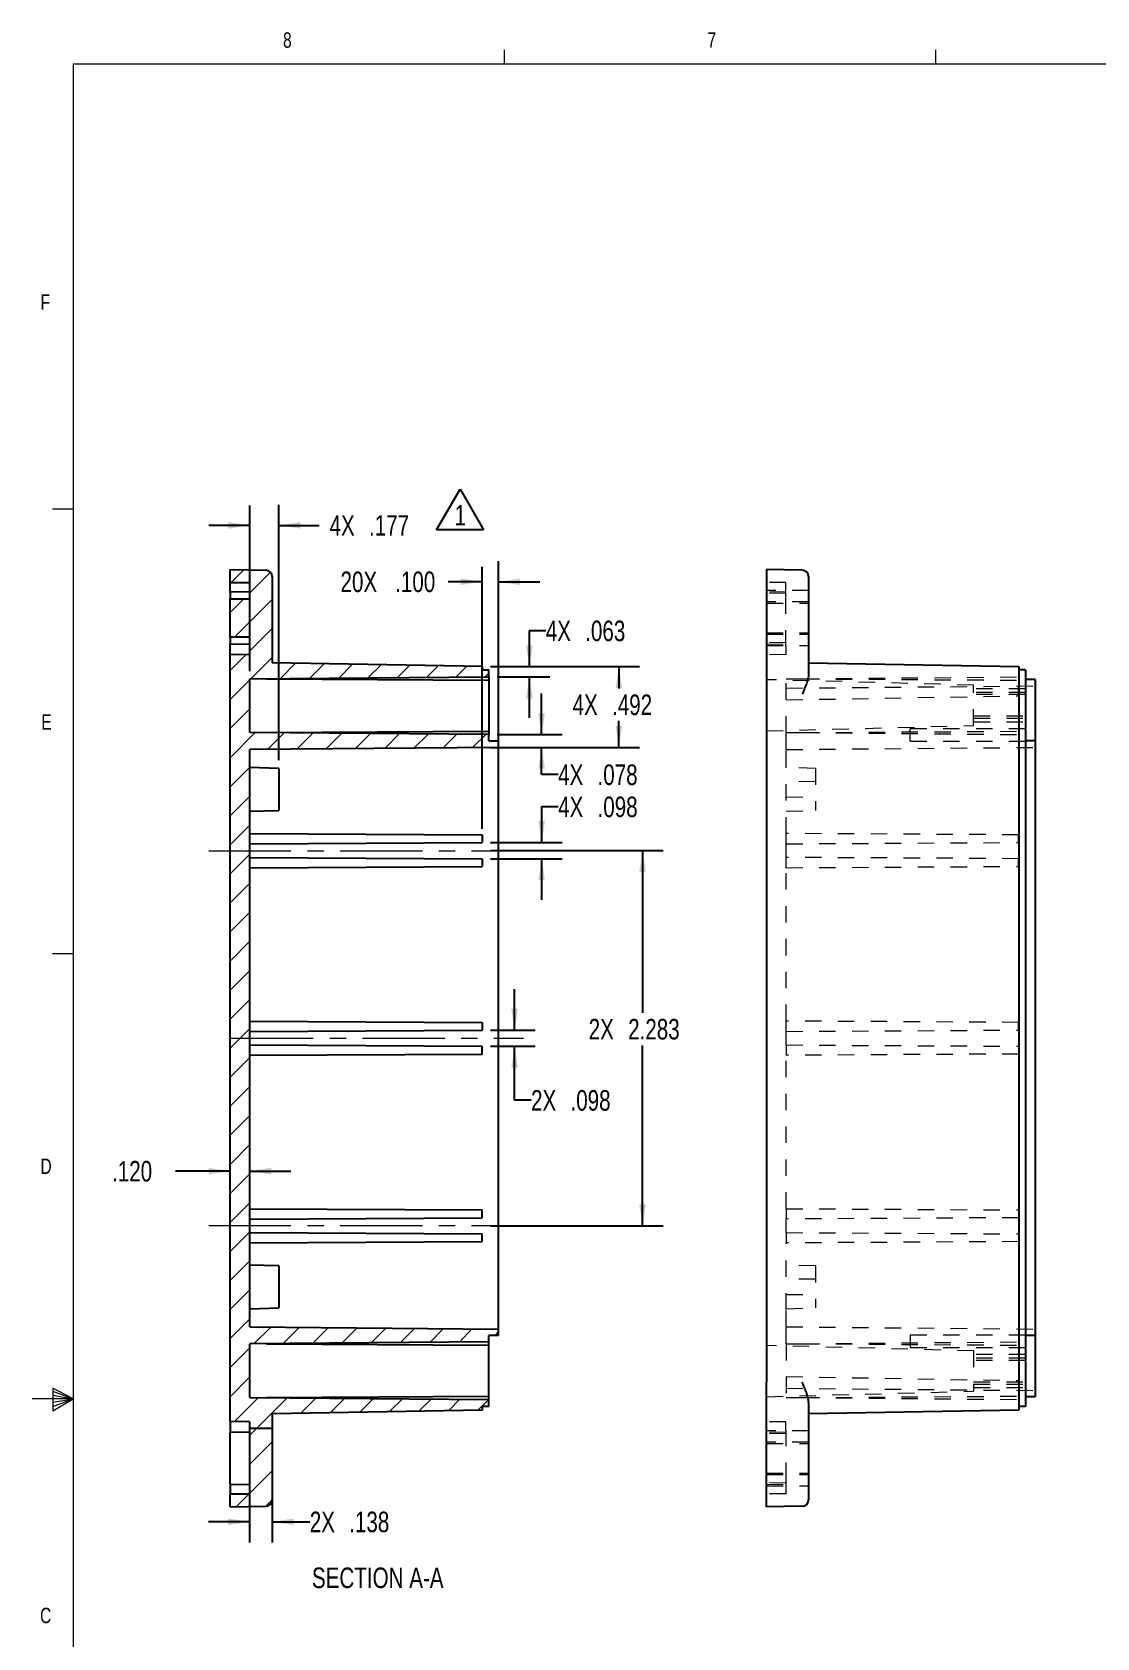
# Model space of a CAD drawing. Header units: inches. Extents: x 0.3 to 21.8, y 0.2 to 16.9.
# Drawn here: x 0.27 to 6.75, y 7.08 to 16.85 of the extents above; entities that cross this region are included whole.
import ezdxf

# ---------------------------------------------------------------- set-up
doc = ezdxf.new("R2010")
doc.units = ezdxf.units.IN
doc.header["$MEASUREMENT"] = 0
doc.linetypes.add('CENTERX2', pattern=[0.8, 0.5, -0.1, 0.1, -0.1])
doc.linetypes.add('HIDDEN', pattern=[0.075, 0.05, -0.025])
doc.layers.add('SLD-0', color=7, linetype='Continuous')
doc.styles.add('SLDTEXTSTYLE1', font='TXT', dxfattribs={"width": 0.75})
doc.dimstyles.new('SLDDIMSTYLE0', dxfattribs={"dimtxt": 0.125, "dimasz": 0.13, "dimexe": 0, "dimexo": 0.0625, "dimgap": 0.03125, "dimtad": 0, "dimtih": 1, "dimtoh": 1, "dimdec": 3, "dimrnd": 1e-09, "dimzin": 4, "dimdsep": 46, "dimtxsty": 'SLDTEXTSTYLE1', "dimsah": 1, "dimcen": 0.09, "dimadec": 0, "dimazin": 1, "dimtfac": 1, "dimtdec": 3, "dimtmove": 0, "dimatfit": 0, "dimfxl": 0, "dimfrac": 2, "dimtolj": 1, "dimtzin": 12, "dimarcsym": 0})
doc.dimstyles.new('SLDDIMSTYLE1', dxfattribs={"dimtxt": 0.125, "dimasz": 0.13, "dimexe": 0, "dimexo": 0.0625, "dimgap": 0.03125, "dimtad": 0, "dimtih": 1, "dimtoh": 1, "dimdec": 3, "dimrnd": 1e-09, "dimzin": 12, "dimdsep": 46, "dimtxsty": 'SLDTEXTSTYLE1', "dimsah": 1, "dimcen": 0.09, "dimadec": 0, "dimazin": 3, "dimtfac": 1, "dimtdec": 3, "dimtofl": 0, "dimtmove": 0, "dimatfit": 3, "dimfxl": 0, "dimfrac": 2, "dimtolj": 1, "dimtzin": 12, "dimarcsym": 0})
doc.dimstyles.new('SLDDIMSTYLE6', dxfattribs={"dimtxt": 0.125, "dimasz": 0.13, "dimexe": 0, "dimexo": 0.0625, "dimgap": 0.03125, "dimtad": 0, "dimtih": 1, "dimtoh": 1, "dimdec": 3, "dimrnd": 1e-09, "dimzin": 12, "dimdsep": 46, "dimtxsty": 'SLDTEXTSTYLE1', "dimsah": 1, "dimcen": 0.09, "dimadec": 0, "dimazin": 3, "dimtfac": 1, "dimtdec": 3, "dimtmove": 0, "dimatfit": 0, "dimfxl": 0, "dimfrac": 2, "dimtolj": 1, "dimtzin": 12, "dimarcsym": 0})

# ---------------------------------------------------------------- blocks, each defined once
blk = doc.blocks.new('_D_24')
at = {"layer": 'SLD-0'}
for p, q in [((3.0117, 12.0049), (3.0117, 13.5996)), ((3.1117, 10.7808), (3.1117, 13.6341)), ((3.0117, 13.5091), (2.8055, 13.5091)), ((3.1117, 13.5091), (3.3617, 13.5091))]:
    blk.add_line(p, q, dxfattribs=at)
for points in [[(3.0117, 13.5091), (2.8817, 13.5291), (2.8817, 13.4891)], [(3.1117, 13.5091), (3.2417, 13.4891), (3.2417, 13.5291)]]:
    blk.add_solid(points, dxfattribs=at)
at = {"layer": 'SLD-0', "char_height": 0.125, "attachment_point": 1, "style": 'SLDTEXTSTYLE1'}
for s, insert in [('20X', (2.1497, 13.5711)), ('.100', (2.4822, 13.5711))]:
    blk.add_mtext(s, dxfattribs=dict(at, insert=insert))
blk = doc.blocks.new('_D_25')
at = {"layer": 'SLD-0'}
for p, q in [((3.0617, 11.8726), (4.1128, 11.8726)), ((3.9878, 11.8726), (3.9878, 10.8856)), ((3.9878, 9.5891), (3.9878, 10.6872)), ((3.0617, 9.5891), (4.1128, 9.5891))]:
    blk.add_line(p, q, dxfattribs=at)
for points in [[(3.9878, 11.8726), (3.9678, 11.7426), (4.0078, 11.7426)], [(3.9878, 9.5891), (4.0078, 9.7191), (3.9678, 9.7191)]]:
    blk.add_solid(points, dxfattribs=at)
at = {"layer": 'SLD-0', "char_height": 0.125, "attachment_point": 1, "style": 'SLDTEXTSTYLE1'}
for s, insert in [('2X', (3.66, 10.8483)), ('2.283', (3.9001, 10.8483))]:
    blk.add_mtext(s, dxfattribs=dict(at, insert=insert))
blk = doc.blocks.new('_D_26')
at = {"layer": 'SLD-0'}
for p, q in [((3.4738, 12.1393), (3.3738, 12.1393)), ((3.3738, 12.1393), (3.3738, 11.9218)), ((3.0617, 11.9218), (3.4988, 11.9218)), ((3.0617, 11.8233), (3.4988, 11.8233)), ((3.3738, 11.8233), (3.3738, 11.5733))]:
    blk.add_line(p, q, dxfattribs=at)
for points in [[(3.3738, 11.9218), (3.3938, 12.0518), (3.3538, 12.0518)], [(3.3738, 11.8233), (3.3538, 11.6933), (3.3938, 11.6933)]]:
    blk.add_solid(points, dxfattribs=at)
at = {"layer": 'SLD-0', "char_height": 0.125, "attachment_point": 1, "style": 'SLDTEXTSTYLE1'}
for s, insert in [('4X', (3.4738, 12.2012)), ('.098', (3.7139, 12.2012))]:
    blk.add_mtext(s, dxfattribs=dict(at, insert=insert))
blk = doc.blocks.new('_D_27')
at = {"layer": 'SLD-0'}
for p, q in [((3.3987, 13.2104), (3.2987, 13.2104)), ((3.2987, 13.2104), (3.2987, 12.9928)), ((3.1026, 12.9928), (3.4237, 12.9928)), ((3.1026, 12.9298), (3.4237, 12.9298)), ((3.2987, 12.9298), (3.2987, 12.6798))]:
    blk.add_line(p, q, dxfattribs=at)
for points in [[(3.2987, 12.9928), (3.3187, 13.1228), (3.2787, 13.1228)], [(3.2987, 12.9298), (3.2787, 12.7998), (3.3187, 12.7998)]]:
    blk.add_solid(points, dxfattribs=at)
at = {"layer": 'SLD-0', "char_height": 0.125, "attachment_point": 1, "style": 'SLDTEXTSTYLE1'}
for s, insert in [('4X', (3.3987, 13.2723)), ('.063', (3.6388, 13.2723))]:
    blk.add_mtext(s, dxfattribs=dict(at, insert=insert))
blk = doc.blocks.new('_D_28')
at = {"layer": 'SLD-0'}
for p, q in [((1.4778, 9.1288), (1.4778, 10.047)), ((1.5978, 9.1288), (1.5978, 10.047)), ((1.4778, 9.922), (1.145, 9.922)), ((1.5978, 9.922), (1.8478, 9.922))]:
    blk.add_line(p, q, dxfattribs=at)
for points in [[(1.4778, 9.922), (1.3478, 9.942), (1.3478, 9.902)], [(1.5978, 9.922), (1.7278, 9.902), (1.7278, 9.942)]]:
    blk.add_solid(points, dxfattribs=at)
at = {"layer": 'SLD-0', "insert": (0.7593, 9.9839), "char_height": 0.125, "attachment_point": 1, "style": 'SLDTEXTSTYLE1'}
blk.add_mtext('.120', dxfattribs=at)
blk = doc.blocks.new('_D_29')
at = {"layer": 'SLD-0'}
for p, q in [((3.3738, 12.5788), (3.3738, 12.8288)), ((3.1026, 12.5788), (3.4988, 12.5788)), ((3.1617, 12.5008), (3.4988, 12.5008)), ((3.3738, 12.3348), (3.3738, 12.5008)), ((3.4738, 12.3348), (3.3738, 12.3348))]:
    blk.add_line(p, q, dxfattribs=at)
for points in [[(3.3738, 12.5788), (3.3938, 12.7088), (3.3538, 12.7088)], [(3.3738, 12.5008), (3.3538, 12.3708), (3.3938, 12.3708)]]:
    blk.add_solid(points, dxfattribs=at)
at = {"layer": 'SLD-0', "char_height": 0.125, "attachment_point": 1, "style": 'SLDTEXTSTYLE1'}
for s, insert in [('4X', (3.4738, 12.3967)), ('.078', (3.7139, 12.3967))]:
    blk.add_mtext(s, dxfattribs=dict(at, insert=insert))
blk = doc.blocks.new('_D_30')
at = {"layer": 'SLD-0'}
for p, q in [((3.2092, 10.78), (3.2092, 11.03)), ((3.0617, 10.78), (3.3342, 10.78)), ((3.0617, 10.6816), (3.3342, 10.6816)), ((3.2092, 10.353), (3.2092, 10.6816)), ((3.3092, 10.353), (3.2092, 10.353))]:
    blk.add_line(p, q, dxfattribs=at)
for points in [[(3.2092, 10.78), (3.2292, 10.91), (3.1892, 10.91)], [(3.2092, 10.6816), (3.1892, 10.5516), (3.2292, 10.5516)]]:
    blk.add_solid(points, dxfattribs=at)
at = {"layer": 'SLD-0', "char_height": 0.125, "attachment_point": 1, "style": 'SLDTEXTSTYLE1'}
for s, insert in [('2X', (3.3092, 10.4149)), ('.098', (3.5493, 10.4149))]:
    blk.add_mtext(s, dxfattribs=dict(at, insert=insert))
blk = doc.blocks.new('_D_31')
at = {"layer": 'SLD-0'}
for p, q in [((1.775, 12.423), (1.775, 13.9771)), ((1.5978, 12.9654), (1.5978, 13.9727)), ((1.5978, 13.8521), (1.3478, 13.8521)), ((1.775, 13.8521), (2.0203, 13.8521))]:
    blk.add_line(p, q, dxfattribs=at)
for points in [[(1.5978, 13.8521), (1.4678, 13.8721), (1.4678, 13.8321)], [(1.775, 13.8521), (1.905, 13.8321), (1.905, 13.8721)]]:
    blk.add_solid(points, dxfattribs=at)
at = {"layer": 'SLD-0', "char_height": 0.125, "attachment_point": 1, "style": 'SLDTEXTSTYLE1'}
for s, insert in [('4X', (2.0828, 13.9141)), ('.177', (2.3229, 13.9141))]:
    blk.add_mtext(s, dxfattribs=dict(at, insert=insert))
blk = doc.blocks.new('_D_32')
at = {"layer": 'SLD-0'}
for p, q in [((3.0633, 12.9928), (3.9686, 12.9928)), ((3.8436, 12.9928), (3.8436, 12.8599)), ((3.8436, 12.5008), (3.8436, 12.6616)), ((3.0633, 12.5008), (3.9686, 12.5008))]:
    blk.add_line(p, q, dxfattribs=at)
for points in [[(3.8436, 12.9928), (3.8236, 12.8628), (3.8636, 12.8628)], [(3.8436, 12.5008), (3.8636, 12.6308), (3.8236, 12.6308)]]:
    blk.add_solid(points, dxfattribs=at)
at = {"layer": 'SLD-0', "char_height": 0.125, "attachment_point": 1, "style": 'SLDTEXTSTYLE1'}
for s, insert in [('4X', (3.562, 12.8227)), ('.492', (3.8021, 12.8227))]:
    blk.add_mtext(s, dxfattribs=dict(at, insert=insert))
blk = doc.blocks.new('_D_33')
at = {"layer": 'SLD-0'}
for p, q in [((1.5959, 8.2975), (1.5959, 7.6625)), ((1.7337, 8.2975), (1.7337, 7.6625)), ((1.5959, 7.7875), (1.3459, 7.7875)), ((1.7337, 7.7875), (1.9625, 7.7875))]:
    blk.add_line(p, q, dxfattribs=at)
for points in [[(1.5959, 7.7875), (1.4659, 7.8075), (1.4659, 7.7675)], [(1.7337, 7.7875), (1.8637, 7.7675), (1.8637, 7.8075)]]:
    blk.add_solid(points, dxfattribs=at)
at = {"layer": 'SLD-0', "char_height": 0.125, "attachment_point": 1, "style": 'SLDTEXTSTYLE1'}
for s, insert in [('2X', (1.9625, 7.8494)), ('.138', (2.2026, 7.8494))]:
    blk.add_mtext(s, dxfattribs=dict(at, insert=insert))
blk = doc.blocks.new('SW_NOTE_5')
at = {"layer": 'SLD-0', "color": 0}
for p, q in [((-0.0991, 0.0098), (0.0434, 0.2566)), ((0.0434, 0.2566), (0.1859, 0.0098)), ((0.1859, 0.0098), (-0.0991, 0.0098))]:
    blk.add_line(p, q, dxfattribs=at)
at = {"layer": 'SLD-0', "color": 0, "insert": (0.0449, 0.1611), "char_height": 0.125, "attachment_point": 2, "style": 'SLDTEXTSTYLE1'}
blk.add_mtext('1', dxfattribs=at)

msp = doc.modelspace()

# ---------------------------------------------------------------- hatches: boundary and pattern name
at = {"linetype": 'Continuous', "lineweight": 18}
h = msp.add_hatch(dxfattribs=at)
h.set_pattern_fill('ANSI31', style=0)
edge = h.paths.add_edge_path(flags=0)
edge.add_line((1.7337339, 8.3552943), (1.7337339, 8.4464878))
edge.add_line((1.7337339, 8.4464878), (3.0132615, 8.468822))
edge.add_line((3.0132615, 8.468822), (3.0132615, 8.4885071))
edge.add_line((3.0132615, 8.4885071), (3.0526316, 8.4885071))
edge.add_line((3.0526316, 8.4885071), (3.0526316, 8.5318141))
edge.add_line((3.0526316, 8.5318141), (1.5978284, 8.54451))
edge.add_line((1.5978284, 8.54451), (1.5978284, 8.8701261))
edge.add_line((1.5978284, 8.8701261), (3.0526316, 8.882822))
edge.add_line((3.0526316, 8.882822), (3.0526316, 8.9214519))
edge.add_line((3.0526316, 8.9214519), (3.1116867, 8.9214519))
edge.add_line((3.1116867, 8.9214519), (3.1116867, 8.960822))
edge.add_line((3.1116867, 8.960822), (1.5978284, 8.9740333))
edge.add_line((1.5978284, 8.9740333), (1.5978284, 12.4876108))
edge.add_line((1.5978284, 12.4876108), (3.1116867, 12.500822))
edge.add_line((3.1116867, 12.500822), (3.1116867, 12.5401921))
edge.add_line((3.1116867, 12.5401921), (3.0526316, 12.5401921))
edge.add_line((3.0526316, 12.5401921), (3.0526316, 12.578822))
edge.add_line((3.0526316, 12.578822), (1.5978284, 12.5915179))
edge.add_line((1.5978284, 12.5915179), (1.5978284, 12.917134))
edge.add_line((1.5978284, 12.917134), (3.0526316, 12.9298299))
edge.add_line((3.0526316, 12.9298299), (3.0526316, 12.973137))
edge.add_line((3.0526316, 12.973137), (3.0132615, 12.973137))
edge.add_line((3.0132615, 12.973137), (3.0132615, 12.992822))
edge.add_line((3.0132615, 12.992822), (1.7337339, 13.0151563))
edge.add_line((1.7337339, 13.0151563), (1.7337339, 13.5402175))
edge.add_arc((1.6943638, 13.5402175), 0.0393701, 0, 89)
edge.add_line((1.6950509, 13.5795816), (1.4778284, 13.5833732))
edge.add_line((1.4778284, 13.5833732), (1.4778284, 13.504633))
edge.add_line((1.4778284, 13.504633), (1.5959386, 13.5036023))
edge.add_line((1.5959386, 13.5036023), (1.5959386, 13.4054156))
edge.add_spline(control_points=[(1.5959386, 13.4054156), (1.5762624, 13.4051836), (1.5565862, 13.4049513), (1.53691, 13.4047187), (1.5172162, 13.4044858), (1.4975223, 13.4042527), (1.4778284, 13.4040192)], knot_values=[0.006457326, 0.006457326, 0.006457326, 0.006457326, 0.007956757, 0.007956757, 0.007956757, 0.009457536, 0.009457536, 0.009457536, 0.009457536], weights=[1, 1, 1, 1, 1, 1, 1], degree=3, periodic=0)
edge.add_line((1.4778284, 13.4040192), (1.4778284, 13.172176))
edge.add_spline(control_points=[(1.4778284, 13.172176), (1.4975223, 13.1719425), (1.5172162, 13.1717094), (1.53691, 13.1714765), (1.5565862, 13.1712439), (1.5762624, 13.1710116), (1.5959386, 13.1707796)], knot_values=[0.006455979, 0.006455979, 0.006455979, 0.006455979, 0.007956757, 0.007956757, 0.007956757, 0.009456188, 0.009456188, 0.009456188, 0.009456188], weights=[1, 1, 1, 1, 1, 1, 1], degree=3, periodic=0)
edge.add_line((1.5959386, 13.1707796), (1.5959386, 13.0656638))
edge.add_line((1.5959386, 13.0656638), (1.4778284, 13.064633))
edge.add_line((1.4778284, 13.064633), (1.4778284, 8.397011))
edge.add_line((1.4778284, 8.397011), (1.5959386, 8.3959803))
edge.add_line((1.5959386, 8.3959803), (1.5959386, 8.3552943))
edge.add_line((1.5959386, 8.3552943), (1.7337339, 8.3552943))
h = msp.add_hatch(dxfattribs=at)
h.set_pattern_fill('ANSI31', style=0)
edge = h.paths.add_edge_path(flags=0)
edge.add_line((1.7337339, 8.3552943), (1.5959386, 8.3552943))
edge.add_line((1.5959386, 8.3552943), (1.5959386, 7.9580417))
edge.add_line((1.5959386, 7.9580417), (1.4778284, 7.957011))
edge.add_line((1.4778284, 7.957011), (1.4778284, 7.8782708))
edge.add_line((1.4778284, 7.8782708), (1.6950509, 7.8820625))
edge.add_arc((1.6943638, 7.9214266), 0.0393701, 271, 360)
edge.add_line((1.7337339, 7.9214266), (1.7337339, 8.3552943))

# ---------------------------------------------------------------- linework, layer by layer
at = {"color": 7, "linetype": 'Continuous', "lineweight": 18}
for p, q in [((3.1478799, 16.6606007), (3.1478799, 16.7453999)), ((5.7728799, 16.6606007), (5.7728799, 16.7453999)), ((0.5228799, 16.6606007), (21.5228799, 16.6606007)), ((0.5228799, 16.6606007), (0.5228799, 0.4106007)), ((0.5228799, 13.9516007), (0.3978799, 13.9516007)), ((0.5228799, 11.2436007), (0.3978799, 11.2436007)), ((0.3988896, 8.6011412), (0.3988896, 8.4623307)), ((0.5228799, 8.5356007), (0.3988896, 8.6011412)), ((0.5228799, 8.5356007), (0.2728799, 8.5356007)), ((0.3988896, 8.5826752), (0.5228799, 8.5356007)), ((0.3988896, 8.5587246), (0.5228799, 8.5356007)), ((0.3988896, 8.4623307), (0.5228799, 8.5356007)), ((0.3988896, 8.4896366), (0.5228799, 8.5356007)), ((0.3988896, 8.5163506), (0.5228799, 8.5356007))]:
    msp.add_line(p, q, dxfattribs=at)
at = {"color": 7, "linetype": 'Continuous', "lineweight": 25}
for p, q in [((1.4778284, 13.5833733), (1.6950509, 13.5795814)), ((1.4778284, 13.504633), (1.4778284, 13.5833733)), ((1.4778284, 13.504633), (1.5959387, 13.5036022)), ((1.4778284, 13.445578), (1.4778284, 13.504633)), ((1.5959387, 13.5036022), (1.5959387, 13.4054156)), ((1.733734, 13.5402174), (1.733734, 13.0151562)), ((4.9598151, 13.5795816), (4.7425926, 13.5833732)), ((4.7425926, 13.5833732), (4.7425926, 13.4374714)), ((4.9984981, 13.5402175), (4.9984981, 13.4263019)), ((1.5959387, 13.4466085), (1.4778284, 13.445578)), ((1.4778284, 13.445578), (1.4778284, 13.4040191)), ((1.4778284, 13.1721761), (1.4778284, 13.4040191)), ((4.7425926, 13.4374714), (4.7425926, 12.8248399)), ((4.9984981, 13.4263019), (4.9984981, 12.9450239)), ((1.4778284, 13.1721761), (1.4778284, 13.1306174)), ((1.4778284, 13.1306174), (1.5959387, 13.1295866)), ((1.4778284, 13.1141928), (1.4778284, 13.1306174)), ((1.4778284, 13.0646331), (1.4778284, 13.1141928)), ((1.5959387, 13.1707797), (1.5959387, 13.0656637)), ((1.5959387, 13.0656637), (1.4778284, 13.0646331)), ((1.4778284, 8.397011), (1.4778284, 13.0646331)), ((3.0132615, 12.992822), (1.733734, 13.0151562)), ((4.9984981, 13.0151563), (6.2780256, 12.992822)), ((1.5978283, 12.917134), (3.0526316, 12.9298299)), ((1.5978283, 12.5915178), (1.5978283, 12.917134)), ((1.6992222, 12.9180189), (3.0526316, 12.9096811)), ((3.0132615, 12.973137), (3.0132615, 12.992822)), ((3.0132615, 12.973137), (3.0526316, 12.973137)), ((3.0526316, 12.9298299), (3.0526316, 12.973137)), ((3.0526316, 12.9298299), (3.0526316, 12.9096811)), ((3.0526316, 12.9096811), (3.0526316, 12.599229)), ((6.2780256, 12.992822), (6.2780256, 12.756822)), ((6.3173957, 12.973137), (6.2780256, 12.973137)), ((6.3173957, 12.973137), (6.3173957, 12.756822)), ((6.3764508, 12.9141921), (6.3173957, 12.9141921)), ((6.3764508, 12.9141921), (6.3764508, 12.756822)), ((4.7425926, 12.8248399), (4.7425926, 12.756822)), ((4.7425926, 12.756822), (4.7425926, 8.704822)), ((6.2780256, 12.756822), (6.2780256, 8.704822)), ((6.3173957, 12.756822), (6.3173957, 8.704822)), ((6.3764508, 12.756822), (6.3764508, 12.5401921)), ((3.0526316, 12.5788221), (1.5978283, 12.5915178)), ((1.6992222, 12.590633), (3.0526316, 12.599229)), ((3.0526316, 12.599229), (3.0526316, 12.5788221)), ((3.0526316, 12.5401921), (3.0526316, 12.5788221)), ((3.0526316, 12.5401921), (3.1116867, 12.5401921)), ((3.1116867, 12.500822), (3.1116867, 12.5401921)), ((6.3764508, 12.5401921), (6.3173957, 12.5401921)), ((6.3764508, 12.5401921), (6.3764508, 12.382822)), ((3.1116867, 12.500822), (1.5978283, 12.4876108)), ((1.5978283, 8.9740332), (1.5978283, 12.4876108)), ((3.1116867, 12.3828219), (3.1116867, 12.500822)), ((1.7749938, 12.3727433), (1.5978283, 12.3773826)), ((1.7749938, 12.3727433), (1.7749938, 12.1168378)), ((3.1116867, 9.0788221), (3.1116867, 12.3828219)), ((6.3764508, 12.382822), (6.3764508, 9.078822)), ((1.5978283, 12.1121985), (1.7749938, 12.1168378)), ((1.5978283, 11.9766635), (3.0116867, 11.9687669)), ((3.0116867, 11.9687669), (3.0116867, 11.9217669)), ((1.5978283, 11.9138704), (3.0116867, 11.9217669)), ((1.5978283, 11.8312382), (3.0116867, 11.8233417)), ((1.5978283, 11.7684452), (3.0116867, 11.7763417)), ((3.0116867, 11.8233417), (3.0116867, 11.7763417)), ((1.5978283, 10.8349312), (3.0116867, 10.8270346)), ((1.5978283, 10.7721381), (3.0116867, 10.7800346)), ((3.0116867, 10.8270346), (3.0116867, 10.7800346)), ((1.5978283, 10.689506), (3.0116867, 10.6816094)), ((3.0116867, 10.6346094), (3.0116867, 10.6816094)), ((1.5978283, 10.6267129), (3.0116867, 10.6346094)), ((1.5978283, 9.6931989), (3.0116867, 9.6853024)), ((3.0116867, 9.6383023), (3.0116867, 9.6853024)), ((1.5978283, 9.6304058), (3.0116867, 9.6383023)), ((1.5978283, 9.5477737), (3.0116867, 9.5398771)), ((1.5978283, 9.4849805), (3.0116867, 9.4928771)), ((3.0116867, 9.4928771), (3.0116867, 9.5398771)), ((1.7749938, 9.3448062), (1.5978283, 9.3494455)), ((1.7749938, 9.3448062), (1.7749938, 9.0889008)), ((1.5978283, 9.0842615), (1.7749938, 9.0889008)), ((3.1116867, 8.9608221), (3.1116867, 9.0788221)), ((6.3764508, 9.078822), (6.3764508, 8.9214519)), ((1.5978283, 8.9740332), (3.1116867, 8.9608221)), ((3.1116867, 8.9214519), (3.0526316, 8.9214519)), ((3.0526316, 8.882822), (3.0526316, 8.9214519)), ((3.1116867, 8.9214519), (3.1116867, 8.9608221)), ((6.3764508, 8.9214519), (6.3173957, 8.9214519)), ((6.3764508, 8.9214519), (6.3764508, 8.704822)), ((3.0526316, 8.882822), (1.5978283, 8.8701262)), ((1.5978283, 8.54451), (1.5978283, 8.8701262)), ((1.6992222, 8.871011), (3.0526316, 8.862415)), ((3.0526316, 8.862415), (3.0526316, 8.882822)), ((3.0526316, 8.5519629), (3.0526316, 8.862415)), ((4.7425926, 8.704822), (4.7425926, 8.6368041)), ((6.2780256, 8.704822), (6.2780256, 8.468822)), ((6.3173957, 8.704822), (6.3173957, 8.4885071)), ((6.3764508, 8.704822), (6.3764508, 8.5474519)), ((4.7425926, 8.0241726), (4.7425926, 8.6368041)), ((1.5978283, 8.54451), (3.0526316, 8.5318141)), ((1.6992222, 8.5436252), (3.0526316, 8.5519629)), ((3.0526316, 8.5318141), (3.0526316, 8.5519629)), ((3.0526316, 8.488507), (3.0526316, 8.5318141)), ((4.9984981, 8.5166202), (4.9984981, 8.0353421)), ((6.3764508, 8.5474519), (6.3173957, 8.5474519)), ((1.733734, 8.4464878), (3.0132615, 8.4688221)), ((1.733734, 8.4464878), (1.733734, 8.3552943)), ((3.0526316, 8.488507), (3.0132615, 8.488507)), ((3.0132615, 8.4688221), (3.0132615, 8.488507)), ((4.9984981, 8.4464878), (6.2780256, 8.468822)), ((6.3173957, 8.4885071), (6.2780256, 8.4885071)), ((1.5959387, 8.3959803), (1.4778284, 8.397011)), ((1.4778284, 8.397011), (1.4778284, 8.3474512)), ((1.4778284, 8.3474512), (1.4778284, 8.3310267)), ((1.5959387, 8.3320574), (1.4778284, 8.3310267)), ((1.4778284, 8.016066), (1.4778284, 8.3310267)), ((1.5959387, 8.3959803), (1.5959387, 8.3552943)), ((1.5959387, 8.3552943), (1.5959387, 7.9580418)), ((1.733734, 8.3552943), (1.5959387, 8.3552943)), ((1.733734, 8.3552943), (1.733734, 7.9214266)), ((1.4778284, 8.016066), (1.5959387, 8.0150355)), ((1.4778284, 8.016066), (1.4778284, 7.957011)), ((4.7425926, 7.8782708), (4.7425926, 8.0241726)), ((4.9984981, 8.0353421), (4.9984981, 7.9214266)), ((1.4778284, 7.957011), (1.5959387, 7.9580418)), ((1.4778284, 7.8782707), (1.4778284, 7.957011)), ((1.4778284, 7.8782707), (1.6950509, 7.8820626)), ((4.9598151, 7.8820625), (4.7425926, 7.8782708))]:
    msp.add_line(p, q, dxfattribs=at)
at = {"color": 7, "linetype": 'HIDDEN', "lineweight": 18}
for p, q in [((4.8607028, 13.5036023), (4.7425926, 13.504633)), ((4.8607028, 13.4168252), (4.8607028, 13.5036023)), ((4.9984981, 13.4554204), (4.7425926, 13.4554204)), ((4.8607028, 13.4466087), (4.7425926, 13.4455779)), ((4.8607028, 13.4387346), (4.7425926, 13.4377039)), ((4.8607028, 13.1139261), (4.8607028, 13.4168252)), ((4.9984981, 13.3865228), (4.7425926, 13.3865228)), ((4.7425926, 13.3786488), (4.9984981, 13.3786488)), ((4.7425926, 13.1975464), (4.9984981, 13.1975464)), ((4.7425926, 13.1896724), (4.9984981, 13.1896724)), ((4.8607028, 13.1374606), (4.7425926, 13.1384913)), ((4.7425926, 13.1306173), (4.8607028, 13.1295866)), ((4.7425926, 13.1207748), (4.9984981, 13.1207748)), ((4.8607028, 13.1139261), (4.8607028, 13.0656638)), ((4.8607028, 13.0656638), (4.7425926, 13.064633)), ((6.0023957, 12.8798329), (4.7425926, 12.912822)), ((4.8625926, 12.917134), (4.9639865, 12.9180189)), ((4.8625926, 12.5915179), (4.8625926, 12.917134)), ((4.9639865, 12.9180189), (6.3173957, 12.9298299)), ((4.9639865, 12.9180189), (6.3173957, 12.9096811)), ((4.9639865, 12.9180189), (6.3173957, 12.9088572)), ((4.8625926, 12.8616108), (6.3764508, 12.874822)), ((4.8625926, 12.7899003), (6.2764508, 12.8145793)), ((6.0023957, 12.6338111), (6.0023957, 12.8798329)), ((6.3173957, 12.856822), (6.0023957, 12.856822)), ((6.3173957, 12.856822), (6.0023957, 12.856822)), ((6.3173957, 12.8355622), (6.0023957, 12.8355622)), ((6.3173957, 12.8217826), (6.0023957, 12.8217826)), ((6.2764508, 12.8145793), (6.2764508, 12.8739493)), ((4.7425926, 12.600822), (6.0023957, 12.6338111)), ((5.6173957, 12.5386084), (5.6173957, 12.6136084)), ((6.3173957, 12.6136084), (5.6173957, 12.6136084)), ((6.0023957, 12.6918614), (6.3173957, 12.6918614)), ((6.0023957, 12.6780819), (6.3173957, 12.6780819)), ((6.0023957, 12.656822), (6.3173957, 12.656822)), ((6.0023957, 12.656822), (6.3173957, 12.656822)), ((4.8625926, 12.4876108), (4.8625926, 12.5915179)), ((4.9639865, 12.590633), (6.3173957, 12.599229)), ((4.9639865, 12.590633), (6.3173957, 12.578822)), ((5.6173957, 12.5386084), (6.3173957, 12.5386084)), ((4.8625926, 12.4876108), (6.3764508, 12.500822)), ((4.8625926, 12.382822), (4.8625926, 12.4876108)), ((4.8625926, 11.9766635), (4.8625926, 12.382822)), ((5.0397579, 12.3727433), (4.8625926, 12.3773825)), ((5.0397579, 12.3727433), (5.0397579, 12.1168378)), ((5.0397579, 12.2922905), (4.8625926, 12.2907444)), ((4.8625926, 12.1988366), (5.0397579, 12.1972905)), ((4.8625926, 12.1121985), (5.0397579, 12.1168378)), ((6.2764508, 11.9687669), (4.8625926, 11.9766635)), ((4.8625926, 11.9138703), (4.8625926, 11.9766635)), ((6.2764508, 11.9217669), (6.2764508, 11.9687669)), ((4.8625926, 11.9138703), (6.2764508, 11.9217669)), ((4.8625926, 11.8312383), (4.8625926, 11.9138703)), ((6.2764508, 11.8233417), (4.8625926, 11.8312383)), ((4.8625926, 11.7684451), (4.8625926, 11.8312383)), ((4.8625926, 11.7684451), (6.2764508, 11.7763417)), ((4.8625926, 10.8349312), (4.8625926, 11.7684451)), ((6.2764508, 11.7763417), (6.2764508, 11.8233417)), ((6.2764508, 10.8270346), (4.8625926, 10.8349312)), ((4.8625926, 10.7721381), (4.8625926, 10.8349312)), ((4.8625926, 10.7721381), (6.2764508, 10.7800346)), ((4.8625926, 10.689506), (4.8625926, 10.7721381)), ((6.2764508, 10.7800346), (6.2764508, 10.8270346)), ((4.8625926, 10.689506), (6.2764508, 10.6816094)), ((4.8625926, 10.689506), (4.8625926, 10.6267129)), ((6.2764508, 10.6816094), (6.2764508, 10.6346094)), ((6.2764508, 10.6346094), (4.8625926, 10.6267129)), ((4.8625926, 9.6931989), (4.8625926, 10.6267129)), ((4.8625926, 9.6931989), (6.2764508, 9.6853023)), ((4.8625926, 9.6931989), (4.8625926, 9.6304058)), ((6.2764508, 9.6853023), (6.2764508, 9.6383023)), ((6.2764508, 9.6383023), (4.8625926, 9.6304058)), ((4.8625926, 9.5477737), (4.8625926, 9.6304058)), ((4.8625926, 9.5477737), (6.2764508, 9.5398771)), ((4.8625926, 9.5477737), (4.8625926, 9.4849806)), ((6.2764508, 9.4928771), (4.8625926, 9.4849806)), ((4.8625926, 9.078822), (4.8625926, 9.4849806)), ((6.2764508, 9.5398771), (6.2764508, 9.4928771)), ((5.0397579, 9.3448063), (4.8625926, 9.3494455)), ((5.0397579, 9.3448063), (5.0397579, 9.0889008)), ((5.0397579, 9.2643535), (4.8625926, 9.2628074)), ((4.8625926, 9.1708996), (5.0397579, 9.1693535)), ((4.8625926, 9.0842615), (5.0397579, 9.0889008)), ((4.8625926, 8.9740333), (4.8625926, 9.078822)), ((4.8625926, 8.9740333), (6.3764508, 8.960822)), ((4.8625926, 8.8701261), (4.8625926, 8.9740333)), ((5.6173957, 8.9230357), (5.6173957, 8.8480357)), ((6.3173957, 8.9230357), (5.6173957, 8.9230357)), ((6.0023957, 8.8278329), (4.7425926, 8.860822)), ((4.8625926, 8.8701261), (4.8625926, 8.54451)), ((4.9639865, 8.871011), (6.3173957, 8.882822)), ((4.9639865, 8.871011), (6.3173957, 8.862415)), ((5.6173957, 8.8480357), (6.3173957, 8.8480357)), ((6.0023957, 8.8278329), (6.0023957, 8.5818111)), ((6.3173957, 8.804822), (6.0023957, 8.804822)), ((6.3173957, 8.804822), (6.0023957, 8.804822)), ((6.3173957, 8.7835622), (6.0023957, 8.7835622)), ((6.3173957, 8.7697826), (6.0023957, 8.7697826)), ((4.8625926, 8.6717438), (6.2764508, 8.6470648)), ((6.0023957, 8.6398614), (6.3173957, 8.6398614)), ((6.0023957, 8.6260818), (6.3173957, 8.6260818)), ((6.0023957, 8.604822), (6.3173957, 8.604822)), ((6.0023957, 8.604822), (6.3173957, 8.604822)), ((6.2764508, 8.6470648), (6.2764508, 8.5876947)), ((4.7425926, 8.548822), (6.0023957, 8.5818111)), ((4.8625926, 8.6000333), (6.3764508, 8.586822)), ((4.8625926, 8.54451), (4.9639865, 8.5436252)), ((4.9639865, 8.5436252), (6.3173957, 8.5527869)), ((4.9639865, 8.5436252), (6.3173957, 8.5519629)), ((4.9639865, 8.5436252), (6.3173957, 8.5318141)), ((4.8607028, 8.3959803), (4.7425926, 8.397011)), ((4.9984981, 8.3408693), (4.7425926, 8.3408693)), ((4.8607028, 8.3320575), (4.7425926, 8.3310267)), ((4.8607028, 8.3241835), (4.7425926, 8.3231527)), ((4.8607028, 8.347718), (4.8607028, 8.3959803)), ((4.8607028, 8.347718), (4.8607028, 8.0448188)), ((4.9984981, 8.2719716), (4.7425926, 8.2719716)), ((4.7425926, 8.2640976), (4.9984981, 8.2640976)), ((4.7425926, 8.0829952), (4.9984981, 8.0829952)), ((4.7425926, 8.0751212), (4.9984981, 8.0751212)), ((4.8607028, 8.0229094), (4.7425926, 8.0239401)), ((4.7425926, 8.0160661), (4.8607028, 8.0150354)), ((4.8607028, 8.0448188), (4.8607028, 7.9580417)), ((4.7425926, 8.0062236), (4.9984981, 8.0062236)), ((4.8607028, 7.9580417), (4.7425926, 7.957011))]:
    msp.add_line(p, q, dxfattribs=at)
at = {"color": 7, "linetype": 'Continuous', "lineweight": 25, "flags": 128}
for points in [[(1.4778284, 13.4040191), (1.53691, 13.4047186), (1.5959387, 13.4054156)], [(1.5959387, 13.1707797), (1.53691, 13.1714766), (1.4778284, 13.1721761)]]:
    msp.add_lwpolyline(points, dxfattribs=at)
at = {"color": 7, "linetype": 'Continuous', "lineweight": 25}
for centre, start, end in [((1.6943638, 13.5402175), 0, 89), ((4.959128, 13.5402175), 0, 89), ((1.6943638, 7.9214266), 271, 0), ((4.959128, 7.9214266), 271, 0)]:
    msp.add_arc(centre, 0.0393701, start, end, dxfattribs=at)
for points in [[(4.9984981, 12.9450239), (4.9984981, 12.936391), (4.9969086, 12.9273302), (4.9921143, 12.9082828), (4.9888461, 12.8982564), (4.9815314, 12.8778992), (4.9774552, 12.8674856), (4.9710226, 12.8514473), (4.9688237, 12.8460315), (4.9643559, 12.835047), (4.9620694, 12.8294347), (4.9598151, 12.8238586)], [(4.9984981, 8.5166202), (4.9984981, 8.5252531), (4.9969086, 8.5343138), (4.9921143, 8.5533612), (4.9888461, 8.5633877), (4.9815314, 8.5837448), (4.9774552, 8.5941584), (4.9710226, 8.6101967), (4.9688237, 8.6156126), (4.9643559, 8.6265971), (4.9620694, 8.6322093), (4.9598151, 8.6377854)]]:
    msp.add_open_spline(points, degree=3, knots=[0, 0, 0, 0, 0.25, 0.25, 0.5, 0.5, 0.75, 0.75, 0.875, 0.875, 1, 1, 1, 1], dxfattribs=at)
at = {"color": 7, "linetype": 'HIDDEN', "lineweight": 18}
for points in [[(4.8625926, 12.5915179), (4.8963906, 12.5912229), (4.9301886, 12.590928), (4.9639865, 12.590633)], [(4.8625926, 8.8701261), (4.8963906, 8.8704211), (4.9301886, 8.870716), (4.9639865, 8.871011)]]:
    msp.add_open_spline(points, degree=3, dxfattribs=at)
at = {"layer": 'SLD-0', "linetype": 'CENTERX2', "lineweight": 18}
for p, q in [((1.3478284, 11.870822), (3.2616867, 11.870822)), ((1.4837339, 10.730822), (3.2632615, 10.730822)), ((1.3478284, 9.590822), (3.2616867, 9.590822))]:
    msp.add_line(p, q, dxfattribs=at)

# ---------------------------------------------------------------- block references
at = {"layer": 'SLD-0'}
msp.add_blockref('SW_NOTE_5', (2.8336454, 13.8154676), dxfattribs=at)

# ---------------------------------------------------------------- texts
at = {"color": 7, "linetype": 'Continuous', "lineweight": 0, "char_height": 0.09375, "attachment_point": 1, "style": 'SLDTEXTSTYLE1'}
for s, insert in [('8', (1.8001108, 16.8526776)), ('7', (4.3832431, 16.8525149)), ('F', (0.3242396, 15.257604)), ('E', (0.3291065, 12.7027125)), ('D', (0.3241014, 9.998487)), ('C', (0.3212314, 7.2642838))]:
    msp.add_mtext(s, dxfattribs=dict(at, insert=insert))
at = {"layer": 'SLD-0', "insert": (2.3762365, 7.5091421), "char_height": 0.125, "attachment_point": 2, "style": 'SLDTEXTSTYLE1'}
msp.add_mtext('SECTION A-A', dxfattribs=at)

# ---------------------------------------------------------------- dimensions: what is measured, and where the dimension line sits
at = {"layer": 'SLD-0'}
for base, p1, p2, text, dimstyle, picture, middle in [((1.7749938, 13.8520995), (1.5978284, 12.2447905), (1.7749938, 12.2447905), '4X <>', 'SLDDIMSTYLE6', '_D_31', (2.3644237, 13.8520995)), ((3.1116867, 13.5091495), (3.0116867, 10.730822), (3.1116867, 10.730822), '20X <>', 'SLDDIMSTYLE0', '_D_24', (2.477589, 13.5091495)), ((1.5959386, 7.7875008), (1.7337339, 8.3474512), (1.5959386, 8.3474512), '2X <>', 'SLDDIMSTYLE6', '_D_33', (2.2441925, 7.7875008))]:
    dim = msp.add_linear_dim(base=base, p1=p1, p2=p2, text=text, dimstyle=dimstyle, dxfattribs=at)
    dim.commit()
    dim.dimension.update_dxf_attribs({"geometry": picture, "text_midpoint": middle, "dimtype": 160})
for base, p1, p2, text, dimstyle, picture, middle in [((3.2987013, 12.9298299), (3.0526316, 12.992822), (3.0526316, 12.9298299), '4X <>', 'SLDDIMSTYLE6', '_D_27', (3.2987013, 13.2104217)), ((3.8436231, 12.500822), (3.0132615, 12.992822), (3.0132615, 12.500822), '4X <>', 'SLDDIMSTYLE1', '_D_32', (3.8436231, 12.7607376)), ((3.3738194, 12.578822), (3.1116867, 12.500822), (3.0526316, 12.578822), '4X <>', 'SLDDIMSTYLE6', '_D_29', (3.3738194, 12.3348148)), ((3.3738194, 11.9217669), (3.0116867, 11.8233417), (3.0116867, 11.9217669), '4X <>', 'SLDDIMSTYLE6', '_D_26', (3.3738194, 12.1392734)), ((3.9878284, 9.5890897), (3.0116867, 11.8725543), (3.0116867, 9.5890897), '2X <>', 'SLDDIMSTYLE1', '_D_25', (3.9878284, 10.7864123)), ((3.2092322, 10.6816094), (3.0116867, 10.7800346), (3.0116867, 10.6816094), '2X <>', 'SLDDIMSTYLE6', '_D_30', (3.2092322, 10.3529522))]:
    dim = msp.add_linear_dim(base=base, p1=p1, p2=p2, angle=90, text=text, dimstyle=dimstyle, dxfattribs=at)
    dim.commit()
    dim.dimension.update_dxf_attribs({"geometry": picture, "text_midpoint": middle, "dimtype": 160})
dim = msp.add_linear_dim(base=(1.5978284, 9.9219591), p1=(1.4778284, 9.078822), p2=(1.5978284, 9.078822), dimstyle='SLDDIMSTYLE0', dxfattribs=at)
dim.commit()
dim.dimension.update_dxf_attribs({"geometry": '_D_28', "text_midpoint": (0.9208762, 9.9219591), "dimtype": 160})

doc.saveas('drawing.dxf')
